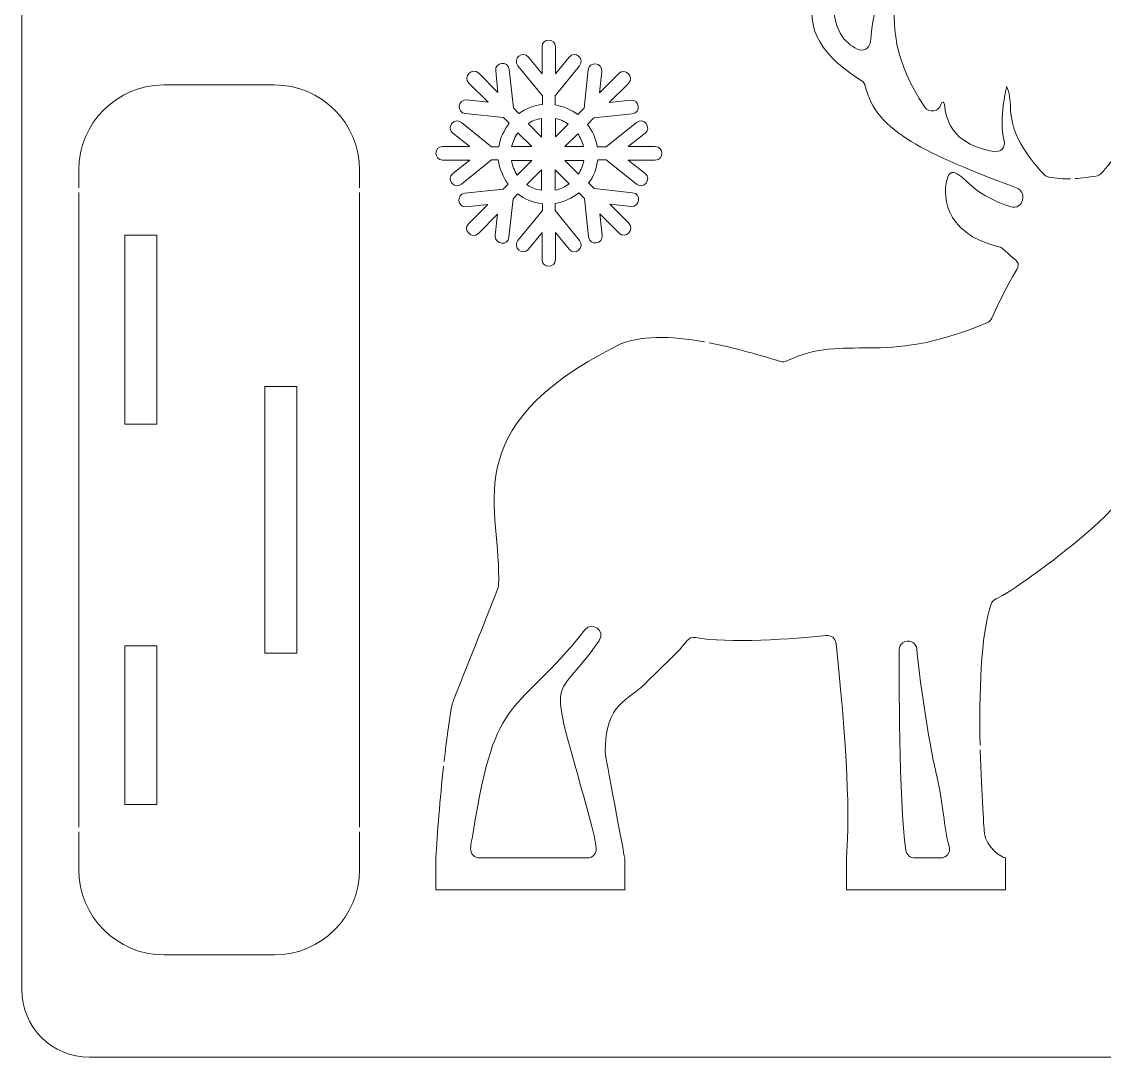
# Model space of a CAD drawing. Header units: inches. Extents: x 21 to 224, y 286 to 439.
# Drawn here: x 21.2 to 122.7, y 286.5 to 383.6 of the extents above; entities that cross this region are included whole.
import ezdxf

# ---------------------------------------------------------------- set-up
doc = ezdxf.new("R2010")
doc.units = ezdxf.units.IN
doc.header["$MEASUREMENT"] = 0
doc.layers.add('_U+0421_U+043B_U+043E_U+0439 1', color=7, linetype='Continuous')

# ---------------------------------------------------------------- blocks, each defined once
blk = doc.blocks.new('block 12')
at = {"layer": '_U+0421_U+043B_U+043E_U+0439 1', "color": 7, "lineweight": 5, "true_color": 0xffffff}
for points, knots in [([(80.58, 371.9), (80.58, 371.9), (78.04, 371.9), (78.04, 371.9), (78.04, 371.9), (79.63, 373.17), (79.63, 373.17), (80.3, 373.7), (79.49, 374.68), (78.82, 374.16), (78.82, 374.16), (76, 371.86), (76, 371.86), (76, 371.86), (75.15, 371.86), (75.15, 371.86), (75.05, 372.64), (74.69, 373.38), (74.23, 373.98), (74.23, 373.98), (74.83, 374.58), (74.83, 374.58), (74.83, 374.58), (78.43, 374.97), (78.43, 374.97), (79.28, 375.07), (79.14, 376.34), (78.29, 376.24), (78.29, 376.24), (76.28, 376.02), (76.28, 376.02), (76.28, 376.02), (78.08, 377.82), (78.08, 377.82), (78.68, 378.42), (77.76, 379.34), (77.16, 378.74), (77.16, 378.74), (75.36, 376.94), (75.36, 376.94), (75.36, 376.94), (75.57, 378.95), (75.57, 378.95), (75.65, 379.8), (74.38, 379.94), (74.3, 379.09), (74.3, 379.09), (73.92, 375.5), (73.92, 375.5), (73.92, 375.5), (73.32, 374.9), (73.32, 374.9), (72.72, 375.35), (71.98, 375.67), (71.2, 375.81), (71.2, 375.81), (71.2, 376.66), (71.2, 376.66), (71.2, 376.66), (73.49, 379.48), (73.49, 379.48), (74.02, 380.15), (73.03, 380.96), (72.51, 380.29), (72.51, 380.29), (71.24, 378.71), (71.24, 378.71), (71.24, 378.71), (71.24, 381.25), (71.24, 381.25), (71.24, 382.09), (69.97, 382.09), (69.97, 381.25), (69.97, 381.25), (69.97, 378.71), (69.97, 378.71), (69.97, 378.71), (68.7, 380.29), (68.7, 380.29), (68.17, 380.96), (67.18, 380.15), (67.71, 379.48), (67.71, 379.48), (70, 376.66), (70, 376.66), (70, 376.66), (70, 375.85), (70, 375.85), (69.19, 375.74), (68.45, 375.46), (67.81, 375), (67.81, 375), (67.28, 375.53), (67.28, 375.53), (67.28, 375.53), (66.9, 379.13), (66.9, 379.13), (66.79, 379.98), (65.52, 379.83), (65.63, 378.99), (65.63, 378.99), (65.84, 376.98), (65.84, 376.98), (65.84, 376.98), (64.04, 378.78), (64.04, 378.78), (63.44, 379.38), (62.52, 378.46), (63.12, 377.86), (63.12, 377.86), (64.92, 376.06), (64.92, 376.06), (64.92, 376.06), (62.91, 376.27), (62.91, 376.27), (62.06, 376.34), (61.92, 375.07), (62.77, 375), (62.77, 375), (66.37, 374.61), (66.37, 374.61), (66.37, 374.61), (66.9, 374.08), (66.9, 374.08), (66.4, 373.45), (66.05, 372.71), (65.91, 371.86), (65.91, 371.86), (65.24, 371.86), (65.24, 371.86), (65.24, 371.86), (62.42, 374.16), (62.42, 374.16), (61.75, 374.68), (60.93, 373.7), (61.6, 373.17), (61.6, 373.17), (63.19, 371.9), (63.19, 371.9), (63.19, 371.9), (60.65, 371.9), (60.65, 371.9), (59.81, 371.9), (59.81, 370.63), (60.65, 370.63), (60.65, 370.63), (63.19, 370.63), (63.19, 370.63), (63.19, 370.63), (61.6, 369.36), (61.6, 369.36), (60.93, 368.83), (61.75, 367.84), (62.42, 368.37), (62.42, 368.37), (65.24, 370.66), (65.24, 370.66), (65.24, 370.66), (65.87, 370.66), (65.87, 370.66), (65.98, 369.82), (66.3, 369.04), (66.79, 368.37), (66.79, 368.37), (66.33, 367.91), (66.33, 367.91), (66.33, 367.91), (62.73, 367.52), (62.73, 367.52), (61.89, 367.42), (62.03, 366.15), (62.87, 366.25), (62.87, 366.25), (64.89, 366.46), (64.89, 366.46), (64.89, 366.46), (63.09, 364.67), (63.09, 364.67), (62.49, 364.07), (63.4, 363.15), (64, 363.75), (64, 363.75), (65.8, 365.55), (65.8, 365.55), (65.8, 365.55), (65.59, 363.54), (65.59, 363.54), (65.52, 362.69), (66.79, 362.55), (66.86, 363.4), (66.86, 363.4), (67.25, 366.99), (67.25, 366.99), (67.25, 366.99), (67.71, 367.45), (67.71, 367.45), (68.34, 366.96), (69.15, 366.64), (70, 366.54), (70, 366.54), (70, 365.9), (70, 365.9), (70, 365.9), (67.71, 363.08), (67.71, 363.08), (67.18, 362.41), (68.17, 361.6), (68.7, 362.27), (68.7, 362.27), (69.97, 363.85), (69.97, 363.85), (69.97, 363.85), (69.97, 361.31), (69.97, 361.31), (69.97, 360.47), (71.24, 360.47), (71.24, 361.31), (71.24, 361.31), (71.24, 363.85), (71.24, 363.85), (71.24, 363.85), (72.51, 362.27), (72.51, 362.27), (73.03, 361.6), (74.02, 362.41), (73.49, 363.08), (73.49, 363.08), (71.2, 365.9), (71.2, 365.9), (71.2, 365.9), (71.2, 366.57), (71.2, 366.57), (72.05, 366.71), (72.79, 367.03), (73.42, 367.56), (73.42, 367.56), (73.95, 367.03), (73.95, 367.03), (73.95, 367.03), (74.34, 363.43), (74.34, 363.43), (74.45, 362.58), (75.72, 362.73), (75.61, 363.57), (75.61, 363.57), (75.4, 365.58), (75.4, 365.58), (75.4, 365.58), (77.2, 363.78), (77.2, 363.78), (77.8, 363.18), (78.71, 364.1), (78.11, 364.7), (78.11, 364.7), (76.32, 366.5), (76.32, 366.5), (76.32, 366.5), (78.33, 366.29), (78.33, 366.29), (79.17, 366.22), (79.31, 367.49), (78.47, 367.56), (78.47, 367.56), (74.87, 367.95), (74.87, 367.95), (74.87, 367.95), (74.34, 368.48), (74.34, 368.48), (74.8, 369.11), (75.12, 369.85), (75.19, 370.66), (75.19, 370.66), (76, 370.66), (76, 370.66), (76, 370.66), (78.82, 368.37), (78.82, 368.37), (79.49, 367.84), (80.3, 368.83), (79.63, 369.36), (79.63, 369.36), (78.04, 370.63), (78.04, 370.63), (78.04, 370.63), (80.58, 370.63), (80.58, 370.63), (81.43, 370.59), (81.43, 371.9), (80.58, 371.9)], [0, 0, 0, 0, 1, 1, 1, 2, 2, 2, 3, 3, 3, 4, 4, 4, 5, 5, 5, 6, 6, 6, 7, 7, 7, 8, 8, 8, 9, 9, 9, 10, 10, 10, 11, 11, 11, 12, 12, 12, 13, 13, 13, 14, 14, 14, 15, 15, 15, 16, 16, 16, 17, 17, 17, 18, 18, 18, 19, 19, 19, 20, 20, 20, 21, 21, 21, 22, 22, 22, 23, 23, 23, 24, 24, 24, 25, 25, 25, 26, 26, 26, 27, 27, 27, 28, 28, 28, 29, 29, 29, 30, 30, 30, 31, 31, 31, 32, 32, 32, 33, 33, 33, 34, 34, 34, 35, 35, 35, 36, 36, 36, 37, 37, 37, 38, 38, 38, 39, 39, 39, 40, 40, 40, 41, 41, 41, 42, 42, 42, 43, 43, 43, 44, 44, 44, 45, 45, 45, 46, 46, 46, 47, 47, 47, 48, 48, 48, 49, 49, 49, 50, 50, 50, 51, 51, 51, 52, 52, 52, 53, 53, 53, 54, 54, 54, 55, 55, 55, 56, 56, 56, 57, 57, 57, 58, 58, 58, 59, 59, 59, 60, 60, 60, 61, 61, 61, 62, 62, 62, 63, 63, 63, 64, 64, 64, 65, 65, 65, 66, 66, 66, 67, 67, 67, 68, 68, 68, 69, 69, 69, 70, 70, 70, 71, 71, 71, 72, 72, 72, 73, 73, 73, 74, 74, 74, 75, 75, 75, 76, 76, 76, 77, 77, 77, 78, 78, 78, 79, 79, 79, 80, 80, 80, 81, 81, 81, 82, 82, 82, 83, 83, 83, 84, 84, 84, 85, 85, 85, 86, 86, 86, 87, 87, 87, 88, 88, 88, 89, 89, 89, 90, 90, 90, 91, 91, 91, 92, 92, 92, 93, 93, 93, 94, 94, 94, 95, 95, 95, 96, 96, 96, 96]), ([(69.93, 374.54), (69.93, 374.54), (69.93, 372.78), (69.93, 372.78), (69.93, 372.78), (68.66, 374.05), (68.66, 374.05), (69.05, 374.3), (69.47, 374.47), (69.93, 374.54)], [0, 0, 0, 0, 1, 1, 1, 2, 2, 2, 3, 3, 3, 3]), ([(71.24, 374.54), (71.66, 374.44), (72.08, 374.26), (72.43, 374.01), (72.43, 374.01), (71.24, 372.81), (71.24, 372.81), (71.24, 372.81), (71.24, 374.54), (71.24, 374.54)], [0, 0, 0, 0, 1, 1, 1, 2, 2, 2, 3, 3, 3, 3]), ([(67.71, 373.2), (67.71, 373.2), (69.01, 371.9), (69.01, 371.9), (69.01, 371.9), (67.11, 371.9), (67.11, 371.9), (67.25, 372.36), (67.43, 372.81), (67.71, 373.2)], [0, 0, 0, 0, 1, 1, 1, 2, 2, 2, 3, 3, 3, 3]), ([(73.85, 371.9), (73.85, 371.9), (72.12, 371.9), (72.12, 371.9), (72.12, 371.9), (73.32, 373.1), (73.32, 373.1), (73.56, 372.74), (73.78, 372.32), (73.85, 371.9)], [0, 0, 0, 0, 1, 1, 1, 2, 2, 2, 3, 3, 3, 3]), ([(67.64, 369.22), (67.39, 369.64), (67.18, 370.1), (67.11, 370.59), (67.11, 370.59), (69.01, 370.59), (69.01, 370.59), (69.01, 370.59), (67.64, 369.22), (67.64, 369.22)], [0, 0, 0, 0, 1, 1, 1, 2, 2, 2, 3, 3, 3, 3]), ([(69.93, 367.81), (69.44, 367.84), (68.98, 368.05), (68.55, 368.33), (68.55, 368.33), (69.93, 369.71), (69.93, 369.71), (69.93, 369.71), (69.93, 367.81), (69.93, 367.81)], [0, 0, 0, 0, 1, 1, 1, 2, 2, 2, 3, 3, 3, 3]), ([(71.2, 367.81), (71.2, 367.81), (71.2, 369.71), (71.2, 369.71), (71.2, 369.71), (72.51, 368.4), (72.51, 368.4), (72.15, 368.12), (71.69, 367.91), (71.2, 367.81)], [0, 0, 0, 0, 1, 1, 1, 2, 2, 2, 3, 3, 3, 3]), ([(73.39, 369.32), (73.39, 369.32), (72.12, 370.59), (72.12, 370.59), (72.12, 370.59), (73.88, 370.59), (73.88, 370.59), (73.81, 370.13), (73.63, 369.71), (73.39, 369.32)], [0, 0, 0, 0, 1, 1, 1, 2, 2, 2, 3, 3, 3, 3])]:
    blk.add_open_spline(points, degree=3, knots=knots, dxfattribs=at)
blk = doc.blocks.new('block 3')
at = {"layer": '_U+0421_U+043B_U+043E_U+0439 1'}
blk.add_blockref('block 12', (0, 0), dxfattribs=at)
blk = doc.blocks.new('block 2')
at = {"layer": '_U+0421_U+043B_U+043E_U+0439 1'}
blk.add_blockref('block 3', (0, 0), dxfattribs=at)

msp = doc.modelspace()

# ---------------------------------------------------------------- linework, layer by layer
at = {"layer": '_U+0421_U+043B_U+043E_U+0439 1', "color": 1, "lineweight": 5, "true_color": 0xff0000}
for points in [[(26.52, 308.06), (26.52, 367.59)], [(52.86, 308.06), (52.86, 367.59)], [(30.84, 363.59), (30.84, 345.86), (33.85, 345.86), (33.85, 363.59), (30.84, 363.59)], [(43.98, 349.38), (43.98, 324.38), (46.98, 324.38), (46.98, 349.38), (43.98, 349.38)], [(30.84, 325.07), (30.84, 310.17), (33.85, 310.17), (33.85, 325.07), (30.84, 325.07)]]:
    msp.add_lwpolyline(points, dxfattribs=at)
for points, knots in [([(224.37, 432.51), (224.37, 432.51), (224.37, 292.81), (224.37, 292.81), (224.37, 289.3), (221.52, 286.46), (218.02, 286.46), (218.02, 286.46), (27.52, 286.46), (27.52, 286.46), (24.01, 286.46), (21.17, 289.3), (21.17, 292.81), (21.17, 292.81), (21.17, 432.51), (21.17, 432.51), (21.17, 436.01), (24.01, 438.86), (27.52, 438.86), (27.52, 438.86), (218.02, 438.86), (218.02, 438.86), (221.52, 438.86), (224.37, 436.01), (224.37, 432.51)], [0, 0, 0, 0, 1, 1, 1, 2, 2, 2, 3, 3, 3, 4, 4, 4, 5, 5, 5, 6, 6, 6, 7, 7, 7, 8, 8, 8, 8]), ([(85.64, 353.49), (88.05, 353.02), (90.45, 352.32), (92.33, 351.74), (92.53, 351.67), (92.75, 351.69), (92.94, 351.79), (98.62, 354.5), (101.63, 351.13), (111.69, 355.36), (111.89, 355.44), (112.06, 355.6), (112.14, 355.8), (114.97, 362.15), (115.49, 360.08), (113.22, 362.28), (113.11, 362.39), (112.96, 362.47), (112.81, 362.5), (107.47, 363.72), (107.5, 367.73), (108.02, 369.03), (108.56, 370.36), (109.85, 368.31), (111.1, 367.56), (112.4, 366.78), (113.17, 366.46), (113.98, 366.24), (114.44, 366.11), (114.94, 366.39), (115.03, 366.87), (115.03, 366.92), (115.04, 366.97), (115.05, 367.03), (115.14, 367.43), (114.92, 367.84), (114.53, 367.99), (105.98, 371.26), (101.29, 373.24), (100.29, 377.56), (100.24, 377.78), (100.1, 377.98), (99.91, 378.1), (96.39, 380.31), (94.47, 382.79), (95.58, 386.52), (95.85, 387.43), (97.2, 387.23), (97.21, 386.28), (97.29, 382.58), (98.32, 381.71), (99.53, 381.04), (100.06, 380.75), (100.72, 381.11), (100.77, 381.71), (101.05, 385.05), (101.9, 388.44), (104.87, 390.37), (104.98, 390.43), (100.01, 384.14), (105.87, 375.6), (106.27, 375.02), (107.19, 375.15), (107.37, 375.83), (107.49, 376.26), (107.69, 376.03), (107.71, 375.86), (107.97, 372.61), (110.49, 371.79), (112.34, 371.43), (112.94, 371.31), (113.47, 371.85), (113.32, 372.44), (112.76, 374.58), (113.55, 377.49), (113.55, 377.49), (113.55, 377.49), (113.86, 376.99), (113.89, 375.73), (113.92, 374.29), (114.34, 372.89), (115.15, 371.7), (116.07, 370.34), (116.75, 369.59), (117.06, 369.28), (117.18, 369.16), (117.32, 369.08), (117.49, 369.04), (118.19, 368.9), (118.86, 368.86), (119.53, 368.88)], [0, 0, 0, 0, 1, 1, 1, 2, 2, 2, 3, 3, 3, 4, 4, 4, 5, 5, 5, 6, 6, 6, 7, 7, 7, 8, 8, 8, 9, 9, 9, 10, 10, 10, 11, 11, 11, 12, 12, 12, 13, 13, 13, 14, 14, 14, 15, 15, 15, 16, 16, 16, 17, 17, 17, 18, 18, 18, 19, 19, 19, 20, 20, 20, 21, 21, 21, 22, 22, 22, 23, 23, 23, 24, 24, 24, 25, 25, 25, 26, 26, 26, 27, 27, 27, 28, 28, 28, 29, 29, 29, 30, 30, 30, 30]), ([(111.06, 315.74), (110.96, 320.48), (111.09, 326.05), (112.08, 328.96), (112.16, 329.19), (112.33, 329.36), (112.55, 329.46), (113.81, 329.99), (117.93, 333.05), (119.49, 334.35), (122.96, 337.2), (127.05, 340.5), (126.84, 346.72), (126.71, 350.92), (121.99, 357.48), (127.35, 363.12), (127.47, 363.24), (127.62, 363.33), (127.79, 363.36), (132.28, 364.42), (132.26, 367.81), (131.81, 368.92), (131.36, 370.05), (130.25, 368.3), (129.19, 367.66), (127.6, 366.7), (126.95, 366.57), (125.77, 366.3), (125.31, 366.2), (124.86, 366.49), (124.76, 366.95), (124.74, 367.02), (124.73, 367.08), (124.71, 367.15), (124.61, 367.56), (124.83, 367.99), (125.23, 368.14), (133.53, 371.32), (138.09, 373.3), (139.08, 377.56), (139.13, 377.78), (139.26, 377.98), (139.46, 378.1), (142.98, 380.31), (144.9, 382.79), (143.79, 386.52), (143.52, 387.43), (142.17, 387.23), (142.15, 386.28), (142.08, 382.58), (141.05, 381.72), (139.83, 381.04), (139.3, 380.75), (138.65, 381.11), (138.6, 381.71), (138.32, 385.05), (137.46, 388.44), (134.49, 390.37), (134.39, 390.43), (139.35, 384.14), (133.5, 375.6), (133.1, 375.02), (132.18, 375.15), (132, 375.83), (131.88, 376.26), (131.67, 376.03), (131.66, 375.86), (131.4, 372.61), (128.87, 371.79), (127.03, 371.43), (126.43, 371.31), (125.9, 371.85), (126.05, 372.44), (126.61, 374.58), (125.82, 377.49), (125.82, 377.49), (125.82, 377.49), (125.51, 376.99), (125.48, 375.73), (125.45, 374.29), (125.02, 372.89), (124.22, 371.7), (123.59, 370.77), (122.86, 369.85), (122.4, 369.36), (122.27, 369.23), (122.1, 369.15), (121.92, 369.12), (121.25, 369.03), (120.61, 368.94), (119.97, 368.9)], [0, 0, 0, 0, 1, 1, 1, 2, 2, 2, 3, 3, 3, 4, 4, 4, 5, 5, 5, 6, 6, 6, 7, 7, 7, 8, 8, 8, 9, 9, 9, 10, 10, 10, 11, 11, 11, 12, 12, 12, 13, 13, 13, 14, 14, 14, 15, 15, 15, 16, 16, 16, 17, 17, 17, 18, 18, 18, 19, 19, 19, 20, 20, 20, 21, 21, 21, 22, 22, 22, 23, 23, 23, 24, 24, 24, 25, 25, 25, 26, 26, 26, 27, 27, 27, 28, 28, 28, 29, 29, 29, 30, 30, 30, 30]), ([(26.52, 368.04), (26.52, 368.04), (26.52, 369.69), (26.52, 369.69), (26.52, 374.1), (30.1, 377.68), (34.52, 377.68), (34.52, 377.68), (44.87, 377.68), (44.87, 377.68), (49.28, 377.68), (52.86, 374.1), (52.86, 369.69), (52.86, 369.69), (52.86, 368.04), (52.86, 368.04)], [0, 0, 0, 0, 1, 1, 1, 2, 2, 2, 3, 3, 3, 4, 4, 4, 5, 5, 5, 5]), ([(60.79, 314.21), (61.01, 316.19), (61.26, 318.08), (61.53, 319.55), (61.54, 319.6), (61.55, 319.64), (61.57, 319.69), (61.92, 320.57), (65.37, 329.28), (65.83, 330.43), (65.86, 330.52), (65.88, 330.61), (65.89, 330.7), (66.24, 337.94), (61.53, 345.37), (76.97, 353.2), (79.03, 354.25), (82.11, 354.12), (85.2, 353.57)], [0, 0, 0, 0, 1, 1, 1, 2, 2, 2, 3, 3, 3, 4, 4, 4, 5, 5, 5, 6, 6, 6, 6]), ([(73.99, 326.56), (67.48, 318.29), (65.62, 321.07), (63.51, 307.55), (63.43, 307.05), (63.29, 306.5), (63.27, 306.04), (63.25, 305.56), (63.63, 305.16), (64.11, 305.16), (64.11, 305.16), (74.22, 305.16), (74.22, 305.16), (74.73, 305.16), (75.12, 305.61), (75.05, 306.11), (74.96, 306.79), (74.82, 307.45), (74.64, 308.12), (70.46, 323.61), (70.77, 319), (75.3, 325.51), (75.31, 325.53), (75.33, 325.55), (75.34, 325.57), (75.96, 326.46), (74.65, 327.41), (73.99, 326.56)], [0, 0, 0, 0, 1, 1, 1, 2, 2, 2, 3, 3, 3, 4, 4, 4, 5, 5, 5, 6, 6, 6, 7, 7, 7, 8, 8, 8, 9, 9, 9, 9]), ([(111.07, 315.3), (111.17, 311.08), (111.45, 307.62), (111.47, 307.46), (111.59, 306.22), (113.07, 305.16), (113.43, 305.16), (113.43, 305.16), (113.43, 302.16), (113.43, 302.16), (113.43, 302.16), (98.52, 302.16), (98.52, 302.16), (98.52, 302.16), (98.52, 305.16), (98.52, 305.16), (98.52, 305.16), (98.51, 305.16), (98.51, 305.16), (98.74, 308.07), (98.85, 312.98), (97.54, 325.29), (97.49, 325.76), (97.07, 326.09), (96.61, 326.04), (93.74, 325.7), (87.23, 325.26), (84.39, 325.84), (84.08, 325.9), (83.75, 325.78), (83.56, 325.53), (82.41, 324.05), (80.92, 322.87), (79.64, 321.51), (78.08, 319.87), (75.92, 319.84), (75.89, 315.07), (75.89, 314.94), (77.69, 305.35), (77.71, 305.23), (77.72, 305.18), (77.73, 305.14), (77.73, 305.08), (77.73, 305.08), (77.73, 302.16), (77.73, 302.16), (77.73, 302.16), (60, 302.16), (60, 302.16), (60, 302.16), (60, 305.16), (60, 305.16), (60, 305.16), (60, 305.16), (60, 305.16), (60.15, 307.43), (60.4, 310.68), (60.73, 313.77)], [0, 0, 0, 0, 1, 1, 1, 2, 2, 2, 3, 3, 3, 4, 4, 4, 5, 5, 5, 6, 6, 6, 7, 7, 7, 8, 8, 8, 9, 9, 9, 10, 10, 10, 11, 11, 11, 12, 12, 12, 13, 13, 13, 14, 14, 14, 15, 15, 15, 16, 16, 16, 17, 17, 17, 18, 18, 18, 19, 19, 19, 19]), ([(108.15, 306.24), (107.63, 308.09), (107.63, 310.18), (107.02, 312.72), (106.38, 315.39), (105.45, 321.01), (105.13, 324.74), (105.07, 325.4), (104.3, 325.75), (103.78, 325.33), (103.77, 325.32), (103.75, 325.31), (103.73, 325.29), (103.56, 325.14), (103.48, 324.92), (103.47, 324.69), (103.46, 322.55), (103.42, 310.6), (104.09, 305.88), (104.15, 305.47), (104.51, 305.16), (104.92, 305.16), (104.92, 305.16), (107.35, 305.16), (107.35, 305.16), (107.91, 305.16), (108.31, 305.7), (108.15, 306.24)], [0, 0, 0, 0, 1, 1, 1, 2, 2, 2, 3, 3, 3, 4, 4, 4, 5, 5, 5, 6, 6, 6, 7, 7, 7, 8, 8, 8, 9, 9, 9, 9]), ([(52.86, 307.62), (52.86, 307.62), (52.86, 304.07), (52.86, 304.07), (52.86, 299.65), (49.28, 296.07), (44.87, 296.07), (44.87, 296.07), (34.52, 296.07), (34.52, 296.07), (30.1, 296.07), (26.52, 299.65), (26.52, 304.07), (26.52, 304.07), (26.52, 307.62), (26.52, 307.62)], [0, 0, 0, 0, 1, 1, 1, 2, 2, 2, 3, 3, 3, 4, 4, 4, 5, 5, 5, 5])]:
    msp.add_open_spline(points, degree=3, knots=knots, dxfattribs=at)

# ---------------------------------------------------------------- block references
at = {"layer": '_U+0421_U+043B_U+043E_U+0439 1'}
msp.add_blockref('block 2', (0, 0), dxfattribs=at)

doc.saveas('drawing.dxf')
